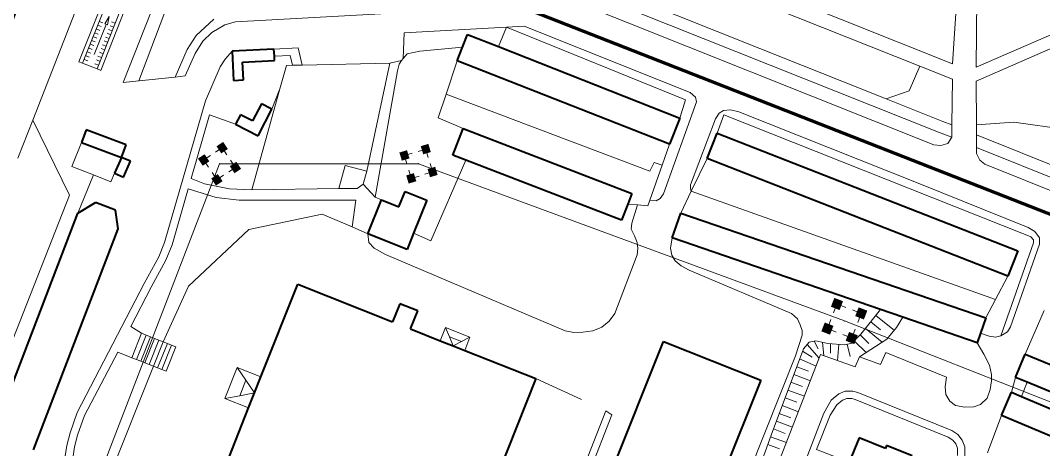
# Model space of a CAD drawing. Extents: x 1000 to 4000, y -5000 to -1000.
# Drawn here: x 1385.1 to 1631.3, y -3791.5 to -3688.2 of the extents above; entities that cross this region are included whole.
import ezdxf

# ---------------------------------------------------------------- set-up
doc = ezdxf.new("R2010")
doc.units = 0
doc.header["$MEASUREMENT"] = 0
for name, color, linetype in [('11', 7, 'CONTINUOUS'), ('18', 7, 'CONTINUOUS'), ('24', 7, 'CONTINUOUS'), ('25', 7, 'CONTINUOUS'), ('37', 7, 'CONTINUOUS'), ('40', 7, 'CONTINUOUS'), ('6', 7, 'CONTINUOUS'), ('7', 7, 'CONTINUOUS'), ('границы команд_1', 10, 'CONTINUOUS')]:
    doc.layers.add(name, color=color, linetype=linetype)

msp = doc.modelspace()

# ---------------------------------------------------------------- linework, layer by layer
at = {"layer": '11', "color": 253, "linetype": 'Continuous', "lineweight": 0}
for p, q in [((1500.12, -3694.55), (1502.07, -3689.85)), ((1502.07, -3689.85), (1545.12, -3707.39)), ((1502.07, -3689.85), (1502.07, -3689.85)), ((1447.51, -3704.74), (1449.07, -3699.08)), ((1449.07, -3699.08), (1450.53, -3699.05)), ((1450.53, -3699.05), (1452.9, -3699)), ((1452.9, -3699), (1473.94, -3698.55)), ((1473.94, -3698.55), (1468.41, -3724.56)), ((1487.53, -3705.96), (1490.19, -3697.94)), ((1440.79, -3729.03), (1447.51, -3704.74)), ((1485.63, -3711.7), (1487.53, -3705.96)), ((1545.12, -3707.39), (1543.76, -3711.74)), ((1491.61, -3714.22), (1485.63, -3711.7)), ((1552.72, -3715.37), (1554.36, -3711)), ((1554.36, -3711), (1626.84, -3739.75)), ((1399.77, -3717.59), (1397.45, -3723.37)), ((1541.27, -3718.06), (1539.51, -3723.06)), ((1546.49, -3729.37), (1550.32, -3721.49)), ((1397.45, -3723.37), (1402.64, -3725.41)), ((1463.21, -3723.17), (1461.72, -3728.7)), ((1468.41, -3724.56), (1463.21, -3723.17)), ((1539.51, -3723.06), (1536.53, -3731.51)), ((1402.64, -3725.41), (1406.83, -3727.06)), ((1406.83, -3727.06), (1407.72, -3725.03)), ((1461.72, -3728.7), (1440.79, -3729.03)), ((1543.95, -3734.6), (1546.49, -3729.37)), ((1536.53, -3731.51), (1536.03, -3732.91)), ((1533.6, -3732.67), (1531.26, -3732.44)), ((1536.03, -3732.91), (1533.6, -3732.67)), ((1440.01, -3738.55), (1457.69, -3734.86)), ((1457.69, -3734.86), (1464.88, -3737.95)), ((1425.56, -3752.24), (1440.01, -3738.55)), ((1464.88, -3737.95), (1468.66, -3739.58)), ((1622.68, -3749.83), (1619.69, -3755.45)), ((1419.43, -3765.6), (1425.56, -3752.24)), ((1619.69, -3755.45), (1617.35, -3759.86)), ((1626.81, -3768.59), (1631.38, -3758.04)), ((1404.36, -3803.28), (1417.09, -3771.49)), ((1509.09, -3774.45), (1520.11, -3779.48)), ((1625.98, -3778.76), (1627.36, -3775.34)), ((1505.95, -3833.47), (1525.95, -3782.22))]:
    msp.add_line(p, q, dxfattribs=at)
msp.add_point((1546.49, -3729.37), dxfattribs=at)
at = {"layer": '18', "color": 253, "linetype": 'Continuous', "lineweight": 0}
for p, q in [((1432.01, -3719.94), (1433.63, -3718.86)), ((1434.79, -3720.6), (1433.63, -3718.86)), ((1480.75, -3719.78), (1482.62, -3719.22)), ((1483.22, -3721.22), (1482.62, -3719.22)), ((1429.17, -3721.83), (1430.8, -3720.75)), ((1430.33, -3723.57), (1429.17, -3721.83)), ((1436.82, -3723.64), (1435.66, -3721.91)), ((1477.48, -3720.75), (1479.35, -3720.19)), ((1478.08, -3722.75), (1477.48, -3720.75)), ((1344.78, -3952.16), (1432.99, -3722.74)), ((1432.99, -3722.74), (1480.87, -3722.74)), ((1435.2, -3724.72), (1436.82, -3723.64)), ((1479.13, -3726.26), (1478.53, -3724.25)), ((1480.87, -3722.74), (1583.33, -3760.59)), ((1484.26, -3724.72), (1483.66, -3722.72)), ((1432.36, -3726.61), (1431.2, -3724.87)), ((1432.36, -3726.61), (1433.98, -3725.53)), ((1479.13, -3726.26), (1481, -3725.7)), ((1482.4, -3725.28), (1484.26, -3724.72)), ((1580.72, -3758.65), (1581.56, -3756.5)), ((1581.56, -3756.5), (1583.68, -3757.32)), ((1585.28, -3757.94), (1587.4, -3758.76)), ((1586.57, -3760.92), (1587.4, -3758.76)), ((1579.26, -3762.43), (1580.09, -3760.27)), ((1583.33, -3760.59), (1929.66, -3896.95)), ((1579.26, -3762.43), (1581.38, -3763.26)), ((1585.11, -3764.7), (1585.94, -3762.54)), ((1582.98, -3763.88), (1585.11, -3764.7))]:
    msp.add_line(p, q, dxfattribs=at)
for p in [(1432.99, -3722.74), (1480.87, -3722.74), (1583.33, -3760.59)]:
    msp.add_point(p, dxfattribs=at)
for points in [[(1432.27, -3718.54), (1433.86, -3717.48), (1433.41, -3720.24), (1435, -3719.18)], [(1476.27, -3720.04), (1478.11, -3719.49), (1476.86, -3722), (1478.69, -3721.46)], [(1481.41, -3718.51), (1483.24, -3717.96), (1482, -3720.47), (1483.83, -3719.93)], [(1427.81, -3721.5), (1429.4, -3720.45), (1428.95, -3723.21), (1430.54, -3722.15)], [(1435.45, -3723.32), (1437.05, -3722.26), (1436.59, -3725.03), (1438.19, -3723.97)], [(1483.05, -3724.01), (1484.89, -3723.47), (1483.64, -3725.98), (1485.47, -3725.43)], [(1430.99, -3726.29), (1432.59, -3725.23), (1432.13, -3728), (1433.72, -3726.94)], [(1477.92, -3725.55), (1479.75, -3725), (1478.5, -3727.51), (1480.34, -3726.96)], [(1580.93, -3755.03), (1583.01, -3755.84), (1580.1, -3757.15), (1582.19, -3757.96)], [(1586.77, -3757.3), (1588.86, -3758.11), (1585.95, -3759.42), (1588.04, -3760.23)], [(1578.62, -3760.96), (1580.71, -3761.77), (1577.8, -3763.08), (1579.89, -3763.89)], [(1584.47, -3763.23), (1586.56, -3764.04), (1583.65, -3765.35), (1585.74, -3766.16)]]:
    msp.add_solid(points, dxfattribs=at)
at = {"layer": '24', "color": 253, "linetype": 'Continuous', "lineweight": 0}
for p, q in [((1615.02, -3699.53), (1715.81, -3655.53)), ((1513.62, -3660.39), (1609.37, -3698.7)), ((1615.05, -3702.86), (1714.63, -3659.38)), ((1425.93, -3662.39), (1409.78, -3703.18)), ((1511.69, -3663.32), (1601.5, -3699.26)), ((1505.88, -3672.17), (1593.38, -3707.09)), ((1505.02, -3674.87), (1606, -3715.17)), ((1503.22, -3677.59), (1604.88, -3718.16)), ((1388.07, -3712.22), (1400.48, -3680.35)), ((1609.37, -3698.7), (1610.44, -3681.85)), ((1615.02, -3699.53), (1615.26, -3681.53)), ((1413.55, -3702.79), (1420.74, -3683.92)), ((1479.07, -3686.23), (1436.86, -3688.55)), ((1431.62, -3687.95), (1427.35, -3691.89)), ((1434.24, -3689.34), (1431.13, -3691.17)), ((1436.86, -3688.55), (1434.24, -3689.34)), ((1502.07, -3689.85), (1477.42, -3691.2)), ((1506.27, -3689.62), (1502.07, -3689.85)), ((1506.27, -3689.62), (1546.22, -3705.56)), ((1427.35, -3691.89), (1425.24, -3695.22)), ((1431.13, -3691.17), (1429, -3693.24)), ((1477.42, -3691.2), (1477.18, -3697.39)), ((1429, -3693.24), (1427.11, -3696.22)), ((1451.95, -3694.84), (1446.1, -3695.14)), ((1452.9, -3699), (1451.95, -3694.84)), ((1481.21, -3695.68), (1491.47, -3694.71)), ((1425.24, -3695.22), (1422.34, -3701.87)), ((1427.11, -3696.22), (1424.75, -3701.61)), ((1436, -3695.67), (1434.33, -3697.57)), ((1450, -3696.67), (1446.19, -3696.88)), ((1450.53, -3699.05), (1450, -3696.67)), ((1477.18, -3697.39), (1478.13, -3696.32)), ((1478.13, -3696.32), (1481.21, -3695.68)), ((1433.15, -3699.43), (1429.58, -3707.6)), ((1434.33, -3697.57), (1433.15, -3699.43)), ((1476.81, -3697.92), (1473.94, -3698.55)), ((1475.8, -3700.37), (1476.22, -3698.77)), ((1476.22, -3698.77), (1476.81, -3697.92)), ((1476.81, -3697.92), (1477.18, -3697.39)), ((1601.5, -3699.26), (1609.33, -3702.39)), ((1413.55, -3702.79), (1422.34, -3701.87)), ((1422.34, -3701.87), (1424.75, -3701.61)), ((1470.48, -3730.75), (1475.8, -3700.37)), ((1409.78, -3703.18), (1413.55, -3702.79)), ((1445.57, -3709.64), (1447.51, -3704.74)), ((1609.33, -3702.39), (1609.21, -3713.41)), ((1615.05, -3702.86), (1615.12, -3713.34)), ((1487.53, -3705.96), (1536.53, -3724.55)), ((1546.22, -3705.56), (1547.55, -3706.74)), ((1547.55, -3706.74), (1547.76, -3707.81)), ((1593.38, -3707.09), (1607.05, -3712.55)), ((1429.58, -3707.6), (1419.76, -3741.66)), ((1547.76, -3707.81), (1539.79, -3729.97)), ((1430.57, -3710.99), (1426.16, -3726.28)), ((1430.57, -3710.99), (1436.83, -3713.23)), ((1552.33, -3711.97), (1546.28, -3727.84)), ((1553.18, -3710.58), (1552.33, -3711.97)), ((1554.25, -3709.94), (1553.18, -3710.58)), ((1555.95, -3709.73), (1554.25, -3709.94)), ((1557.95, -3710.24), (1555.95, -3709.73)), ((1557.95, -3710.24), (1601.08, -3727.45)), ((1384.49, -3721.42), (1388.07, -3712.22)), ((1388.07, -3712.22), (1396.91, -3730.33)), ((1607.05, -3712.55), (1609.21, -3713.41)), ((1609.21, -3713.41), (1609.18, -3716.31)), ((1615.12, -3713.34), (1615.14, -3715.8)), ((1606, -3715.17), (1609.18, -3716.31)), ((1609.18, -3716.31), (1608.26, -3717.84)), ((1615.14, -3715.8), (1615.16, -3718.85)), ((1615.14, -3715.8), (1684.78, -3743.76)), ((1606.57, -3718.31), (1604.88, -3718.16)), ((1608.26, -3717.84), (1606.57, -3718.31)), ((1615.16, -3718.85), (1615.17, -3720.3)), ((1615.16, -3718.85), (1683.73, -3746.38)), ((1483.86, -3741.26), (1492.23, -3721.87)), ((1615.17, -3720.3), (1615.94, -3721.84)), ((1615.94, -3721.84), (1617.12, -3722.87)), ((1536.53, -3724.55), (1537.6, -3722.42)), ((1537.6, -3722.42), (1539.51, -3723.06)), ((1617.12, -3722.87), (1682.37, -3749.07)), ((1398.92, -3734.66), (1402.64, -3725.41)), ((1426.16, -3726.28), (1429.41, -3727.54)), ((1467.56, -3727.65), (1468.41, -3724.56)), ((1425.44, -3728.8), (1421.56, -3742.27)), ((1425.44, -3728.8), (1432.18, -3730.85)), ((1429.41, -3727.54), (1435.37, -3728.82)), ((1435.37, -3728.82), (1440.79, -3729.03)), ((1461.72, -3728.7), (1466.08, -3728.71)), ((1466.08, -3728.71), (1467.56, -3727.65)), ((1467.56, -3727.65), (1470.48, -3730.75)), ((1546.28, -3727.84), (1546.28, -3728.8)), ((1546.28, -3728.8), (1546.49, -3729.37)), ((1546.49, -3729.37), (1619.69, -3755.45)), ((1601.08, -3727.45), (1627.6, -3738.1)), ((1396.91, -3730.33), (1370.32, -3797.87)), ((1432.18, -3730.85), (1437.7, -3731.49)), ((1437.7, -3731.49), (1465.76, -3731.49)), ((1465.76, -3731.49), (1464.88, -3737.95)), ((1471.94, -3731.43), (1470.48, -3730.75)), ((1538.09, -3731.68), (1536.53, -3731.51)), ((1539.05, -3731.14), (1538.09, -3731.68)), ((1539.79, -3729.97), (1539.05, -3731.14)), ((1533.6, -3732.67), (1532.18, -3737.07)), ((1532.18, -3737.07), (1532.07, -3738.46)), ((1532.07, -3738.46), (1532.81, -3740.06)), ((1627.6, -3738.1), (1629.15, -3739.08)), ((1629.15, -3739.08), (1630.32, -3740.57)), ((1419.76, -3741.66), (1418.38, -3745.17)), ((1468.9, -3741.67), (1468.66, -3739.58)), ((1470.17, -3743.06), (1468.9, -3741.67)), ((1479.69, -3739.48), (1483.86, -3741.26)), ((1532.81, -3740.06), (1533.45, -3741.66)), ((1533.45, -3741.66), (1533.66, -3743.15)), ((1541.49, -3743.05), (1541.9, -3740.57)), ((1626.84, -3739.75), (1628.19, -3740.35)), ((1628.19, -3740.35), (1628.85, -3741.08)), ((1628.85, -3741.08), (1628.85, -3741.81)), ((1630.32, -3740.57), (1630.32, -3742.06)), ((1421.56, -3742.27), (1420.1, -3745.98)), ((1472.94, -3744.55), (1470.17, -3743.06)), ((1533.66, -3743.15), (1533.45, -3744.64)), ((1541.81, -3744.75), (1541.49, -3743.05)), ((1628.85, -3741.81), (1620.98, -3764.2)), ((1630.32, -3742.06), (1623.31, -3762)), ((1418.38, -3745.17), (1414.85, -3751.58)), ((1420.1, -3745.98), (1416.51, -3752.49)), ((1516.14, -3762.96), (1472.94, -3744.55)), ((1533.45, -3744.64), (1528.14, -3758.8)), ((1542.66, -3746.14), (1541.81, -3744.75)), ((1544.05, -3747.31), (1542.66, -3746.14)), ((1545.96, -3748.37), (1544.05, -3747.31)), ((1570.61, -3758.82), (1545.96, -3748.37)), ((1398.72, -3782.59), (1414.85, -3751.58)), ((1411.62, -3761.91), (1416.51, -3752.49)), ((1528.14, -3758.8), (1526.76, -3760.62)), ((1572.1, -3760.1), (1570.61, -3758.82)), ((1526.76, -3760.62), (1524.96, -3762.11)), ((1572.74, -3761.48), (1572.1, -3760.1)), ((1414.22, -3763.53), (1411.62, -3761.91)), ((1518.26, -3763.39), (1516.14, -3762.96)), ((1520.39, -3763.28), (1518.26, -3763.39)), ((1522.83, -3762.96), (1520.39, -3763.28)), ((1524.96, -3762.11), (1522.83, -3762.96)), ((1573.16, -3762.87), (1572.74, -3761.48)), ((1573.16, -3764.04), (1573.16, -3762.87)), ((1618.2, -3764.24), (1616.1, -3763.51)), ((1622.56, -3763.17), (1620.98, -3764.2)), ((1623.31, -3762), (1622.56, -3763.17)), ((1571.57, -3768.99), (1573.16, -3764.04)), ((1616.91, -3768.59), (1615.3, -3765.83)), ((1619.69, -3764.45), (1618.2, -3764.24)), ((1620.98, -3764.2), (1619.69, -3764.45)), ((1400.47, -3783.34), (1408.5, -3768.08)), ((1408.5, -3768.08), (1411.89, -3769.43)), ((1559.14, -3816.28), (1577.62, -3768.67)), ((1577.62, -3768.67), (1585.91, -3771.66)), ((1592.05, -3771.03), (1593.33, -3768.16)), ((1593.33, -3768.16), (1607.88, -3774.13)), ((1618.29, -3771.24), (1616.91, -3768.59)), ((1553.08, -3815.35), (1571.57, -3768.99)), ((1585.91, -3771.66), (1586.95, -3769.22)), ((1586.95, -3769.22), (1592.05, -3771.03)), ((1618.72, -3773.48), (1618.29, -3771.24)), ((1618.72, -3774.97), (1618.72, -3773.48)), ((1607.88, -3774.13), (1607.56, -3776.46)), ((1618.4, -3777.1), (1618.72, -3774.97)), ((1623.53, -3777.73), (1624.51, -3774.16)), ((1581.97, -3778.13), (1580.16, -3779.63)), ((1583.56, -3777.49), (1581.97, -3778.13)), ((1585.37, -3777.49), (1583.56, -3777.49)), ((1586.54, -3777.81), (1585.37, -3777.49)), ((1609.17, -3786.98), (1586.54, -3777.81)), ((1607.56, -3776.46), (1607.77, -3778.27)), ((1607.77, -3778.27), (1608.73, -3779.87)), ((1617.66, -3779.13), (1618.4, -3777.1)), ((1580.16, -3779.63), (1578.4, -3782.82)), ((1581.56, -3780.78), (1579.94, -3783.24)), ((1582.89, -3779.68), (1581.56, -3780.78)), ((1583.9, -3779.28), (1582.89, -3779.68)), ((1585.13, -3779.28), (1583.9, -3779.28)), ((1585.96, -3779.51), (1585.13, -3779.28)), ((1608.35, -3788.57), (1585.96, -3779.51)), ((1608.73, -3779.87), (1610.11, -3780.94)), ((1610.11, -3780.94), (1612.34, -3781.36)), ((1614.47, -3781.26), (1616.06, -3780.72)), ((1616.06, -3780.72), (1617.66, -3779.13)), ((1397.03, -3787.51), (1398.72, -3782.59)), ((1398.85, -3788.05), (1400.47, -3783.34)), ((1527.36, -3783.16), (1519.71, -3802.77)), ((1525.95, -3782.22), (1527.36, -3783.16)), ((1560.92, -3827.86), (1578.4, -3782.82)), ((1579.94, -3783.24), (1576.61, -3791.51)), ((1612.34, -3781.36), (1614.47, -3781.26)), ((1618.32, -3790.79), (1621.16, -3783.33)), ((1396.26, -3790.53), (1397.03, -3787.51)), ((1398.13, -3790.9), (1398.85, -3788.05)), ((1610.64, -3787.91), (1609.17, -3786.98)), ((1611.71, -3789.3), (1610.64, -3787.91)), ((1395.65, -3794.69), (1396.26, -3790.53)), ((1397.55, -3794.83), (1398.13, -3790.9)), ((1609.42, -3789.25), (1608.35, -3788.57)), ((1610.14, -3790.18), (1609.42, -3789.25)), ((1610.56, -3791.24), (1610.14, -3790.18)), ((1612.35, -3790.89), (1611.71, -3789.3)), ((1612.35, -3793.24), (1612.35, -3790.89)), ((1617.77, -3792.32), (1618.32, -3790.79)), ((1576.61, -3791.51), (1584.53, -3794.58)), ((1610.56, -3793.01), (1610.56, -3791.24))]:
    msp.add_line(p, q, dxfattribs=at)
at = {"layer": '25', "color": 253, "linetype": 'Continuous', "lineweight": 0}
for p, q in [((1399.16, -3698.18), (1404.99, -3683.55)), ((1400.04, -3698.53), (1405.87, -3683.89)), ((1403.53, -3699.92), (1409.36, -3685.28)), ((1404.4, -3700.27), (1410.23, -3685.63)), ((1402.84, -3696.47), (1405.72, -3689.22)), ((1403.68, -3689.38), (1404.55, -3689.73)), ((1404.04, -3688.47), (1404.92, -3688.82)), ((1406.66, -3689.51), (1407.54, -3689.86)), ((1407.03, -3688.6), (1407.9, -3688.94)), ((1402.59, -3692.13), (1403.46, -3692.48)), ((1402.95, -3691.21), (1403.82, -3691.56)), ((1403.31, -3690.3), (1404.19, -3690.65)), ((1405.57, -3692.26), (1406.44, -3692.6)), ((1405.93, -3691.34), (1406.81, -3691.69)), ((1406.3, -3690.43), (1407.17, -3690.77)), ((1401.49, -3694.87), (1402.37, -3695.22)), ((1401.86, -3693.96), (1402.73, -3694.31)), ((1402.22, -3693.04), (1403.09, -3693.39)), ((1404.84, -3694.09), (1405.71, -3694.43)), ((1405.21, -3693.17), (1406.08, -3693.52)), ((1400.76, -3696.7), (1401.64, -3697.05)), ((1401.13, -3695.79), (1402, -3696.14)), ((1403.75, -3696.83), (1404.62, -3697.18)), ((1404.11, -3695.92), (1404.99, -3696.26)), ((1404.48, -3695), (1405.35, -3695.35)), ((1399.16, -3698.18), (1400.04, -3698.53)), ((1400.04, -3698.53), (1403.53, -3699.92)), ((1400.4, -3697.62), (1401.27, -3697.97)), ((1403.02, -3698.66), (1403.89, -3699.01)), ((1403.38, -3697.75), (1404.26, -3698.09)), ((1403.53, -3699.92), (1404.4, -3700.27)), ((1414.22, -3763.53), (1411.89, -3769.43)), ((1415.34, -3763.97), (1414.22, -3763.53)), ((1413, -3769.87), (1415.34, -3763.97)), ((1414.02, -3770.28), (1416.36, -3764.38)), ((1415.05, -3770.68), (1417.38, -3764.79)), ((1416.36, -3764.38), (1415.34, -3763.97)), ((1416.07, -3771.09), (1418.4, -3765.19)), ((1417.38, -3764.79), (1416.36, -3764.38)), ((1417.09, -3771.49), (1419.43, -3765.6)), ((1418.4, -3765.19), (1417.38, -3764.79)), ((1418.11, -3771.9), (1420.45, -3766)), ((1419.43, -3765.6), (1418.4, -3765.19)), ((1420.45, -3766), (1419.43, -3765.6)), ((1421.47, -3766.41), (1420.45, -3766)), ((1419.13, -3772.3), (1421.47, -3766.41)), ((1420.16, -3772.71), (1422.5, -3766.81)), ((1422.5, -3766.81), (1421.47, -3766.41)), ((1411.89, -3769.43), (1413, -3769.87)), ((1413, -3769.87), (1414.02, -3770.28)), ((1414.02, -3770.28), (1415.05, -3770.68)), ((1415.05, -3770.68), (1416.07, -3771.09)), ((1416.07, -3771.09), (1417.09, -3771.49)), ((1417.09, -3771.49), (1418.11, -3771.9)), ((1418.11, -3771.9), (1419.13, -3772.3)), ((1419.13, -3772.3), (1420.16, -3772.71))]:
    msp.add_line(p, q, dxfattribs=at)
msp.add_3dface([(1406.03, -3689.34), (1405.41, -3689.09), (1406.48, -3687.32), (1406.03, -3689.34)], dxfattribs=at)
at = {"layer": '37', "color": 253, "linetype": 'Continuous', "lineweight": 0}
for p, q in [((1587.28, -3763.78), (1592.07, -3757.84)), ((1592, -3762.7), (1589.67, -3760.82)), ((1595.43, -3762.9), (1590.92, -3759.26)), ((1595.86, -3762.19), (1597.39, -3759.67)), ((1585.15, -3765.91), (1587.28, -3763.78)), ((1592.46, -3765.65), (1588.41, -3762.37)), ((1593.53, -3764.96), (1595.86, -3762.19)), ((1573.48, -3767.28), (1574.86, -3765.68)), ((1577.29, -3769.53), (1574.39, -3766.23)), ((1574.86, -3765.68), (1576.46, -3765.36)), ((1577.05, -3767.3), (1576.11, -3765.43)), ((1576.46, -3765.36), (1579.33, -3766)), ((1578.41, -3768.96), (1578.06, -3765.72)), ((1579.33, -3766), (1583.45, -3766.33)), ((1580.03, -3768.37), (1580.03, -3766.06)), ((1581.7, -3770.14), (1582.02, -3766.22)), ((1583.45, -3766.33), (1585.15, -3765.91)), ((1584.73, -3769.11), (1584, -3766.2)), ((1588.57, -3768.17), (1585.73, -3765.33)), ((1586.95, -3769.22), (1593.53, -3764.96)), ((1589.26, -3766.03), (1587.14, -3763.92)), ((1565.72, -3788.06), (1573.48, -3767.28)), ((1575.57, -3769.33), (1573.27, -3767.86)), ((1576.52, -3771.5), (1572.57, -3769.73)), ((1575.18, -3774.97), (1571.17, -3773.48)), ((1574.68, -3772.65), (1571.87, -3771.6)), ((1573.28, -3776.4), (1570.47, -3775.35)), ((1573.73, -3778.7), (1569.77, -3777.22)), ((1572.28, -3782.43), (1568.37, -3780.97)), ((1571.88, -3780.15), (1569.07, -3779.1)), ((1570.48, -3783.89), (1567.67, -3782.85)), ((1570.83, -3786.16), (1566.97, -3784.72)), ((1557.36, -3811.34), (1565.72, -3788.06)), ((1569.08, -3787.64), (1566.27, -3786.59)), ((1567.73, -3791.37), (1564.9, -3790.35)), ((1569.4, -3789.84), (1565.58, -3788.47))]:
    msp.add_line(p, q, dxfattribs=at)
at = {"layer": '40', "color": 253, "linetype": 'Continuous', "lineweight": 0}
for p, q in [((1598.92, -3705.18), (1601.5, -3699.26)), ((1593.38, -3707.09), (1598.92, -3705.18)), ((1615.12, -3713.34), (1624.09, -3712.73)), ((1624.09, -3712.73), (1637.75, -3714.69))]:
    msp.add_line(p, q, dxfattribs=at)
at = {"layer": '6', "color": 253, "linetype": 'Continuous', "lineweight": 40}
for p, q in [((1491.47, -3694.71), (1492.68, -3691.62)), ((1492.68, -3691.62), (1500.12, -3694.55)), ((1490.19, -3697.94), (1491.47, -3694.71)), ((1500.12, -3694.55), (1543.76, -3711.74)), ((1446.1, -3695.14), (1436, -3695.67)), ((1436, -3695.67), (1436.37, -3702.69)), ((1446.19, -3696.88), (1446.1, -3695.14)), ((1446.24, -3697.88), (1446.19, -3696.88)), ((1438.53, -3698.28), (1446.24, -3697.88)), ((1438.76, -3702.56), (1438.53, -3698.28)), ((1541.27, -3718.06), (1490.19, -3697.94)), ((1436.37, -3702.69), (1438.76, -3702.56)), ((1443.07, -3708.35), (1440.96, -3712.45)), ((1442.27, -3716.03), (1445.57, -3709.64)), ((1445.57, -3709.64), (1443.07, -3708.35)), ((1438.01, -3710.94), (1436.83, -3713.23)), ((1440.96, -3712.45), (1438.01, -3710.94)), ((1543.76, -3711.74), (1541.27, -3718.06)), ((1400.9, -3714.57), (1399.77, -3717.59)), ((1410.53, -3718.18), (1400.9, -3714.57)), ((1436.83, -3713.23), (1442.27, -3716.03)), ((1489.12, -3720.67), (1491.61, -3714.22)), ((1491.61, -3714.22), (1532.23, -3729.91)), ((1550.32, -3721.49), (1552.72, -3715.37)), ((1552.72, -3715.37), (1625.07, -3743.71)), ((1399.77, -3717.59), (1409.4, -3721.2)), ((1409.4, -3721.2), (1410.53, -3718.18)), ((1409.4, -3721.2), (1407.72, -3725.03)), ((1411.55, -3722.14), (1409.4, -3721.2)), ((1492.23, -3721.87), (1489.12, -3720.67)), ((1529.74, -3736.36), (1492.23, -3721.87)), ((1622.68, -3749.83), (1550.32, -3721.49)), ((1409.86, -3725.97), (1411.55, -3722.14)), ((1407.72, -3725.03), (1409.86, -3725.97)), ((1468.66, -3739.58), (1471.94, -3731.43)), ((1471.94, -3731.43), (1476.16, -3733.12)), ((1476.16, -3733.12), (1477.65, -3729.43)), ((1477.65, -3729.43), (1482.89, -3731.53)), ((1482.89, -3731.53), (1479.69, -3739.48)), ((1532.23, -3729.91), (1531.26, -3732.44)), ((1398.92, -3734.66), (1403.17, -3732.1)), ((1407.96, -3733.94), (1403.17, -3732.1)), ((1408.61, -3738.37), (1407.96, -3733.94)), ((1531.26, -3732.44), (1529.74, -3736.36)), ((1378.53, -3787.85), (1398.92, -3734.66)), ((1541.9, -3740.57), (1543.95, -3734.6)), ((1543.95, -3734.6), (1617.35, -3759.86)), ((1388.22, -3791.57), (1408.61, -3738.37)), ((1478.12, -3743.38), (1468.66, -3739.58)), ((1479.69, -3739.48), (1478.12, -3743.38)), ((1592.07, -3757.84), (1541.9, -3740.57)), ((1625.07, -3743.71), (1622.68, -3749.83)), ((1442.95, -3774.05), (1451.8, -3751.73)), ((1451.8, -3751.73), (1474.65, -3760.79)), ((1476.37, -3756.45), (1474.65, -3760.79)), ((1480.68, -3758.16), (1476.37, -3756.45)), ((1478.96, -3762.5), (1480.68, -3758.16)), ((1597.39, -3759.67), (1592.07, -3757.84)), ((1615.3, -3765.83), (1597.39, -3759.67)), ((1617.35, -3759.86), (1616.1, -3763.51)), ((1478.96, -3762.5), (1486.11, -3765.34)), ((1616.1, -3763.51), (1615.3, -3765.83)), ((1486.11, -3765.34), (1489.23, -3766.57)), ((1525.55, -3801.26), (1539.84, -3765.49)), ((1539.84, -3765.49), (1563.22, -3774.83)), ((1489.23, -3766.57), (1492, -3767.67)), ((1492, -3767.67), (1509.09, -3774.45)), ((1624.51, -3774.16), (1626.81, -3768.59)), ((1626.81, -3768.59), (1639.72, -3773.93)), ((1441.42, -3777.9), (1442.95, -3774.05)), ((1509.09, -3774.45), (1494.85, -3810.36)), ((1563.22, -3774.83), (1548.93, -3810.6)), ((1627.36, -3775.34), (1624.51, -3774.16)), ((1665.95, -3791.3), (1627.36, -3775.34)), ((1439.99, -3781.52), (1441.42, -3777.9)), ((1621.16, -3783.33), (1623.53, -3777.73)), ((1623.53, -3777.73), (1625.98, -3778.76)), ((1625.98, -3778.76), (1664.49, -3795.05)), ((1431.14, -3803.83), (1439.99, -3781.52)), ((1662.12, -3800.65), (1621.16, -3783.33)), ((1586.91, -3788.72), (1584.53, -3794.58)), ((1593.21, -3791.28), (1586.91, -3788.72)), ((1593.51, -3790.54), (1593.21, -3791.28)), ((1599.69, -3793.05), (1593.51, -3790.54))]:
    msp.add_line(p, q, dxfattribs=at)
at = {"layer": '7', "color": 253, "linetype": 'Continuous', "lineweight": 0}
for p, q in [((1486.11, -3765.34), (1487.37, -3762.16)), ((1487.37, -3762.16), (1493.26, -3764.5)), ((1487.37, -3762.16), (1488.3, -3764.37)), ((1488.3, -3764.37), (1491.25, -3765.54)), ((1488.3, -3764.37), (1489.23, -3766.57)), ((1489.23, -3766.57), (1491.25, -3765.54)), ((1491.25, -3765.54), (1493.26, -3764.5)), ((1492, -3767.67), (1493.26, -3764.5)), ((1489.23, -3766.57), (1489.23, -3766.57)), ((1434.3, -3779.26), (1437.26, -3771.8)), ((1442.95, -3774.05), (1437.26, -3771.8)), ((1437.26, -3771.8), (1439.34, -3774.85)), ((1437.86, -3778.58), (1439.34, -3774.85)), ((1439.34, -3774.85), (1441.43, -3777.9)), ((1437.86, -3778.58), (1434.3, -3779.26)), ((1441.42, -3777.9), (1437.86, -3778.58)), ((1441.43, -3777.9), (1441.42, -3777.9)), ((1439.99, -3781.52), (1434.3, -3779.26))]:
    msp.add_line(p, q, dxfattribs=at)
at = {"layer": 'границы команд_1', "color": 6, "lineweight": 100}
msp.add_lwpolyline([(1612.96, -4276.82), (1612.96, -4259.86), (1625.02, -4185.11), (1636.75, -4129.28), (1649.53, -4098.95), (1661.2, -4081.67), (1676.84, -4068.3), (1835.04, -3963.9), (1864.51, -3940.5), (1880.89, -3924.11), (1893.06, -3902.28), (1902.12, -3885.22), (1918.7, -3847.06), (1400.62, -3643.72), (1216.08, -4109.03), (1196.4, -4143.6), (1121.31, -4268.85)], dxfattribs=at)

doc.saveas('drawing.dxf')
